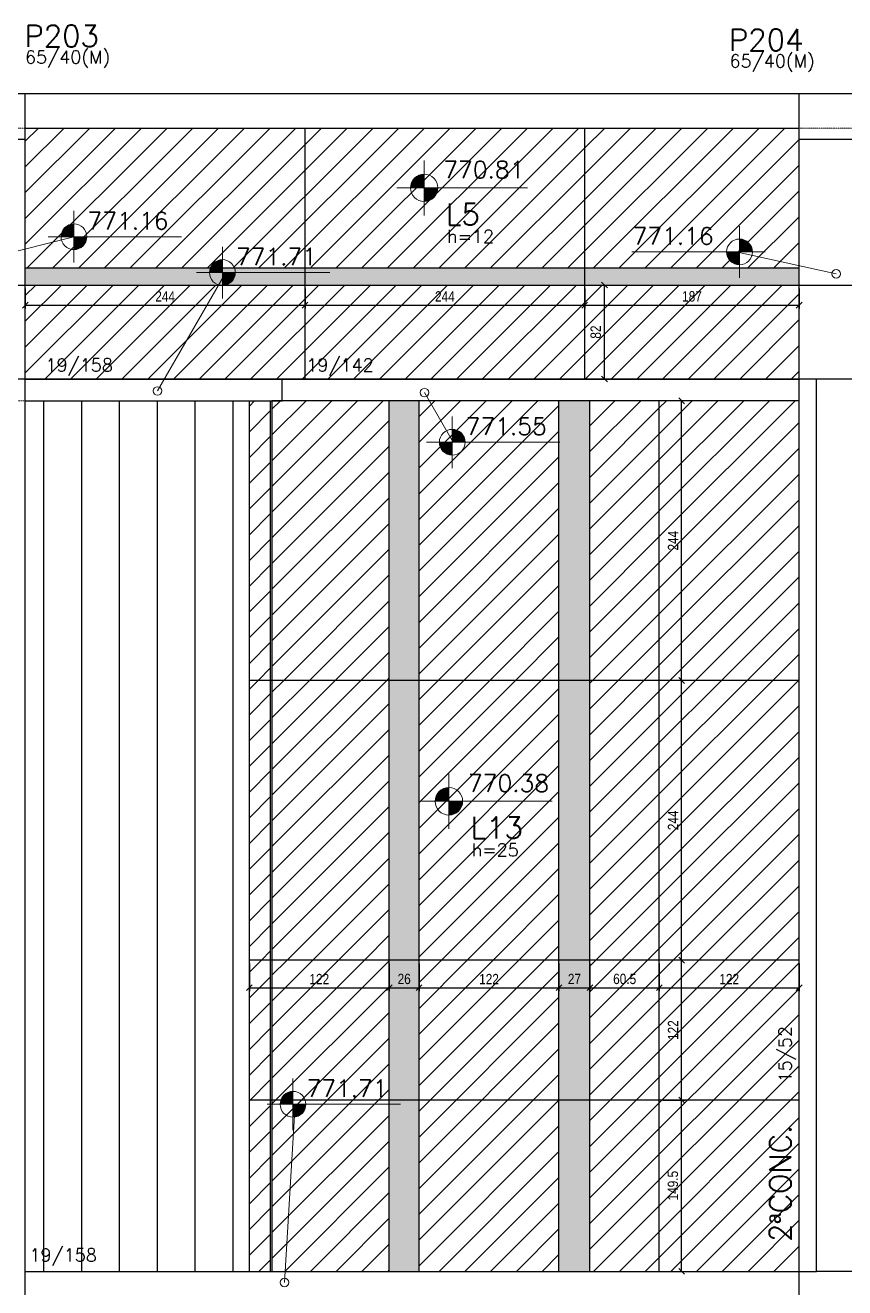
# Model space of a CAD drawing. Extents: x 8513 to 14085, y 1849 to 10799.
# Drawn here: x 11012 to 11727, y 4948 to 6050 of the extents above; entities that cross this region are included whole.
import ezdxf

# ---------------------------------------------------------------- set-up
doc = ezdxf.new("R2010")
doc.units = 0
doc.linetypes.add('FA_Tracejado', pattern=[0.25, 0.15, -0.1])
for name, color, linetype in [('COTA', 241, 'Continuous'), ('Painéis', 200, 'Continuous'), ('Pilares', 5, 'Continuous'), ('VIGAS', 3, 'Continuous'), ('Vázio', 240, 'Continuous')]:
    doc.layers.add(name, color=color, linetype=linetype)
for name, color, linetype, lineweight in [('EST-LAJE-TEXT', 7, 'Continuous', 9), ('EST-PILAR-TEXT', 7, 'Continuous', 9), ('EST-SIMB-Spot Elevations', 7, 'Continuous', 9), ('EST-VIGA-TEXT', 7, 'Continuous', 9), ('Hachura', 253, 'Continuous', 9), ('REAPROVEITAMENTO', 7, 'Continuous', 9)]:
    doc.layers.add(name, color=color, linetype=linetype, lineweight=lineweight)
doc.styles.add('COTA TECNICA-50', font='techl___.ttf', dxfattribs={"height": 9})
doc.styles.add('RomanS_IV50', font='romans_IV50.ttf', dxfattribs={"height": 11.25})
doc.styles.add('RomanS_IV50_B', font='', dxfattribs={"height": 18.75})
doc.styles.add('RomanS_IV50_B_1', font='', dxfattribs={"height": 22.5})
doc.styles.get('RomanS_IV50_B').set_extended_font_data('RomanS_IV50', bold=True)
doc.styles.get('RomanS_IV50_B_1').set_extended_font_data('RomanS_IV50', bold=True)
doc.dimstyles.new('PAINEL', dxfattribs={"dimtxt": 9, "dimasz": 5, "dimexe": 3, "dimexo": 3, "dimgap": 3, "dimtad": 1, "dimdec": 1, "dimzin": 12, "dimdsep": 46, "dimtxsty": 'COTA TECNICA-50', "dimblk": 'OBLIQUE', "dimcen": 0, "dimclrd": 4, "dimclre": 4, "dimclrt": 1, "dimadec": 1, "dimazin": 3, "dimtfac": 1, "dimtdec": 1, "dimtmove": 0, "dimatfit": 3, "dimldrblk": 'OBLIQUE', "dimfxl": 1, "dimtolj": 1, "dimtzin": 12, "dimarcsym": 0})
pattern_1 = [(45, (-181390.063, -29748.07), (-11.2253202, 11.2253202), [])]

# ---------------------------------------------------------------- blocks, each defined once
blk = doc.blocks.new('ESCADA PISCINA - ESCADA PISCINA-2693309-BUSINESS')
at = {"layer": 'Vázio'}
for p, q in [((800.5, 2223.5), (800.5, 1464)), ((833.5, 2223.5), (833.5, 1464)), ((866.5, 2223.5), (866.5, 1464)), ((899.5, 2223.5), (899.5, 1464)), ((932.5, 2223.5), (932.5, 1464)), ((965.5, 2223.5), (965.5, 1464)), ((998.5, 1464), (998.5, 2223.5)), ((1008.5, 2223.5), (999.7, 2223.5)), ((999.7, 2223.5), (999.7, 1464)), ((999.7, 1464), (1008.5, 1464))]:
    blk.add_line(p, q, dxfattribs=at)
blk = doc.blocks.new('FA_Floor_TAG_SURVEY_R01 - NIV_TIT_H_TXT1__TXT2_Menor-2303205-BUSINESS')
at = {"layer": 'EST-LAJE-TEXT'}
h = blk.add_hatch(color=256, dxfattribs=at)
edge = h.paths.add_edge_path(flags=0)
edge.add_line((-0.28, 0.565), (-0.28, 0.405))
edge.add_line((-0.28, 0.405), (-0.44, 0.405))
edge.add_arc((-0.28, 0.405), 0.16, 90, 180, ccw=False)
h = blk.add_hatch(color=256, dxfattribs=at)
edge = h.paths.add_edge_path(flags=0)
edge.add_arc((-0.28, 0.405), 0.16, -90, 0, ccw=False)
edge.add_line((-0.28, 0.245), (-0.28, 0.405))
edge.add_line((-0.28, 0.405), (-0.12, 0.405))
for p, q in [((-0.28, 0.085), (-0.28, 0.725)), ((-0.28, 0.405), (-0.6, 0.405)), ((-0.28, 0.405), (0.92, 0.405))]:
    blk.add_line(p, q, dxfattribs=at)
blk.add_circle((-0.28, 0.405), 0.16, dxfattribs=at)
blk = doc.blocks.new('Spot Elevations - Nivel_Planta_MENOR-2363178-BUSINESS')
at = {"layer": 'EST-SIMB-Spot Elevations'}
h = blk.add_hatch(color=256, dxfattribs=at)
edge = h.paths.add_edge_path(flags=0)
edge.add_line((0, 0), (-0.15, 0))
edge.add_arc((0, 0), 0.15, 90, 180, ccw=False)
edge.add_line((0, 0.15), (0, 0))
h = blk.add_hatch(color=256, dxfattribs=at)
edge = h.paths.add_edge_path(flags=0)
edge.add_line((0, 0), (0.15, 0))
edge.add_arc((0, 0), 0.15, 270, 360, ccw=False)
edge.add_line((0, -0.15), (0, 0))
for p, q in [((0, -0.3), (0, 0.3)), ((0, 0), (1.25, 0)), ((0, 0), (-0.3, 0))]:
    blk.add_line(p, q, dxfattribs=at)
blk.add_circle((0, 0), 0.15, dxfattribs=at)
blk = doc.blocks.new('_Oblique')
at = {"color": 0, "linetype": 'ByBlock', "lineweight": -2}
blk.add_line((-0.5, -0.5), (0.5, 0.5), dxfattribs=at)
blk = doc.blocks.new('*D720')
at = {"layer": 'COTA', "color": 4, "lineweight": -2, "transparency": 16777216}
for p, q in [((11207.5, 5231), (11207.5, 5207)), ((11329.5, 5231), (11329.5, 5207)), ((11207.5, 5210), (11329.5, 5210))]:
    blk.add_line(p, q, dxfattribs=at)
at = {"layer": 'Defpoints', "color": 0, "transparency": 16777216}
for p in [(11207.5, 5234), (11329.5, 5234), (11329.5, 5210)]:
    blk.add_point(p, dxfattribs=at)
at = {"layer": 'COTA', "color": 4, "lineweight": -2, "transparency": 16777216, "xscale": 5, "yscale": 5, "zscale": 5, "rotation": 180}
blk.add_blockref('_Oblique', (11207.5, 5210), dxfattribs=at)
at = {"layer": 'COTA', "color": 4, "lineweight": -2, "transparency": 16777216, "xscale": 5, "yscale": 5, "zscale": 5}
blk.add_blockref('_Oblique', (11329.5, 5210), dxfattribs=at)
at = {"layer": 'COTA', "color": 1, "transparency": 16777216, "insert": (11268.5, 5217.5), "char_height": 9, "attachment_point": 5, "style": 'COTA TECNICA-50'}
blk.add_mtext('\\A1;122', dxfattribs=at)
blk = doc.blocks.new('*D721')
at = {"layer": 'COTA', "color": 4, "lineweight": -2, "transparency": 16777216}
for p, q in [((11329.5, 5231), (11329.5, 5207)), ((11355.5, 5231), (11355.5, 5207)), ((11329.5, 5210), (11355.5, 5210))]:
    blk.add_line(p, q, dxfattribs=at)
at = {"layer": 'Defpoints', "color": 0, "transparency": 16777216}
for p in [(11329.5, 5234), (11355.5, 5234), (11355.5, 5210)]:
    blk.add_point(p, dxfattribs=at)
at = {"layer": 'COTA', "color": 4, "lineweight": -2, "transparency": 16777216, "xscale": 5, "yscale": 5, "zscale": 5, "rotation": 180}
blk.add_blockref('_Oblique', (11329.5, 5210), dxfattribs=at)
at = {"layer": 'COTA', "color": 4, "lineweight": -2, "transparency": 16777216, "xscale": 5, "yscale": 5, "zscale": 5}
blk.add_blockref('_Oblique', (11355.5, 5210), dxfattribs=at)
at = {"layer": 'COTA', "color": 1, "transparency": 16777216, "insert": (11342.5, 5217.6), "char_height": 9, "attachment_point": 5, "style": 'COTA TECNICA-50'}
blk.add_mtext('\\A1;26', dxfattribs=at)
blk = doc.blocks.new('*D722')
at = {"layer": 'COTA', "color": 4, "lineweight": -2, "transparency": 16777216}
for p, q in [((11355.5, 5231), (11355.5, 5207)), ((11477.5, 5231), (11477.5, 5207)), ((11355.5, 5210), (11477.5, 5210))]:
    blk.add_line(p, q, dxfattribs=at)
at = {"layer": 'Defpoints', "color": 0, "transparency": 16777216}
for p in [(11355.5, 5234), (11477.5, 5234), (11477.5, 5210)]:
    blk.add_point(p, dxfattribs=at)
at = {"layer": 'COTA', "color": 4, "lineweight": -2, "transparency": 16777216, "xscale": 5, "yscale": 5, "zscale": 5, "rotation": 180}
blk.add_blockref('_Oblique', (11355.5, 5210), dxfattribs=at)
at = {"layer": 'COTA', "color": 4, "lineweight": -2, "transparency": 16777216, "xscale": 5, "yscale": 5, "zscale": 5}
blk.add_blockref('_Oblique', (11477.5, 5210), dxfattribs=at)
at = {"layer": 'COTA', "color": 1, "transparency": 16777216, "insert": (11416.5, 5217.5), "char_height": 9, "attachment_point": 5, "style": 'COTA TECNICA-50'}
blk.add_mtext('\\A1;122', dxfattribs=at)
blk = doc.blocks.new('*D723')
at = {"layer": 'COTA', "color": 4, "lineweight": -2, "transparency": 16777216}
for p, q in [((11477.5, 5231), (11477.5, 5207)), ((11504.5, 5231), (11504.5, 5207)), ((11477.5, 5210), (11504.5, 5210))]:
    blk.add_line(p, q, dxfattribs=at)
at = {"layer": 'Defpoints', "color": 0, "transparency": 16777216}
for p in [(11477.5, 5234), (11504.5, 5234), (11504.5, 5210)]:
    blk.add_point(p, dxfattribs=at)
at = {"layer": 'COTA', "color": 4, "lineweight": -2, "transparency": 16777216, "xscale": 5, "yscale": 5, "zscale": 5, "rotation": 180}
blk.add_blockref('_Oblique', (11477.5, 5210), dxfattribs=at)
at = {"layer": 'COTA', "color": 4, "lineweight": -2, "transparency": 16777216, "xscale": 5, "yscale": 5, "zscale": 5}
blk.add_blockref('_Oblique', (11504.5, 5210), dxfattribs=at)
at = {"layer": 'COTA', "color": 1, "transparency": 16777216, "insert": (11491, 5217.6), "char_height": 9, "attachment_point": 5, "style": 'COTA TECNICA-50'}
blk.add_mtext('\\A1;27', dxfattribs=at)
blk = doc.blocks.new('*D724')
at = {"layer": 'COTA', "color": 4, "lineweight": -2, "transparency": 16777216}
for p, q in [((11504.5, 5231), (11504.5, 5207)), ((11565, 5231), (11565, 5207)), ((11504.5, 5210), (11565, 5210))]:
    blk.add_line(p, q, dxfattribs=at)
at = {"layer": 'Defpoints', "color": 0, "transparency": 16777216}
for p in [(11504.5, 5234), (11565, 5234), (11565, 5210)]:
    blk.add_point(p, dxfattribs=at)
at = {"layer": 'COTA', "color": 4, "lineweight": -2, "transparency": 16777216, "xscale": 5, "yscale": 5, "zscale": 5, "rotation": 180}
blk.add_blockref('_Oblique', (11504.5, 5210), dxfattribs=at)
at = {"layer": 'COTA', "color": 4, "lineweight": -2, "transparency": 16777216, "xscale": 5, "yscale": 5, "zscale": 5}
blk.add_blockref('_Oblique', (11565, 5210), dxfattribs=at)
at = {"layer": 'COTA', "color": 1, "transparency": 16777216, "insert": (11534.8, 5217.6), "char_height": 9, "attachment_point": 5, "style": 'COTA TECNICA-50'}
blk.add_mtext('\\A1;60.5', dxfattribs=at)
blk = doc.blocks.new('*D725')
at = {"layer": 'COTA', "color": 4, "lineweight": -2, "transparency": 16777216}
for p, q in [((11565, 5231), (11565, 5207)), ((11687, 5231), (11687, 5207)), ((11565, 5210), (11687, 5210))]:
    blk.add_line(p, q, dxfattribs=at)
at = {"layer": 'Defpoints', "color": 0, "transparency": 16777216}
for p in [(11565, 5234), (11687, 5234), (11687, 5210)]:
    blk.add_point(p, dxfattribs=at)
at = {"layer": 'COTA', "color": 4, "lineweight": -2, "transparency": 16777216, "xscale": 5, "yscale": 5, "zscale": 5, "rotation": 180}
blk.add_blockref('_Oblique', (11565, 5210), dxfattribs=at)
at = {"layer": 'COTA', "color": 4, "lineweight": -2, "transparency": 16777216, "xscale": 5, "yscale": 5, "zscale": 5}
blk.add_blockref('_Oblique', (11687, 5210), dxfattribs=at)
at = {"layer": 'COTA', "color": 1, "transparency": 16777216, "insert": (11626, 5217.5), "char_height": 9, "attachment_point": 5, "style": 'COTA TECNICA-50'}
blk.add_mtext('\\A1;122', dxfattribs=at)
blk = doc.blocks.new('*D726')
at = {"layer": 'COTA', "color": 4, "lineweight": -2, "transparency": 16777216}
for p, q in [((11568, 5112), (11587.5, 5112)), ((11584.5, 4962.5), (11584.5, 5112)), ((11568, 4962.5), (11587.5, 4962.5))]:
    blk.add_line(p, q, dxfattribs=at)
at = {"layer": 'Defpoints', "color": 0, "transparency": 16777216}
for p in [(11565, 5112), (11584.5, 5112), (11565, 4962.5)]:
    blk.add_point(p, dxfattribs=at)
at = {"layer": 'COTA', "color": 4, "lineweight": -2, "transparency": 16777216, "xscale": 5, "yscale": 5, "zscale": 5}
for p, rotation in [((11584.5, 5112), 90), ((11584.5, 4962.5), 270)]:
    blk.add_blockref('_Oblique', p, dxfattribs=dict(at, rotation=rotation))
at = {"layer": 'COTA', "color": 1, "transparency": 16777216, "insert": (11576.9, 5037.3), "char_height": 9, "attachment_point": 5, "rotation": 90, "style": 'COTA TECNICA-50'}
blk.add_mtext('\\A1;149.5', dxfattribs=at)
blk = doc.blocks.new('*D727')
at = {"layer": 'COTA', "color": 4, "lineweight": -2, "transparency": 16777216}
for p, q in [((11584.5, 5112), (11584.5, 5234)), ((11587.5, 5234), (11587.5, 5234)), ((11568, 5112), (11587.5, 5112))]:
    blk.add_line(p, q, dxfattribs=at)
at = {"layer": 'Defpoints', "color": 0, "transparency": 16777216}
for p in [(11584.5, 5234), (11584.5, 5234), (11565, 5112)]:
    blk.add_point(p, dxfattribs=at)
at = {"layer": 'COTA', "color": 4, "lineweight": -2, "transparency": 16777216, "xscale": 5, "yscale": 5, "zscale": 5}
for p, rotation in [((11584.5, 5234), 90), ((11584.5, 5112), 270)]:
    blk.add_blockref('_Oblique', p, dxfattribs=dict(at, rotation=rotation))
at = {"layer": 'COTA', "color": 1, "transparency": 16777216, "insert": (11577, 5173), "char_height": 9, "attachment_point": 5, "rotation": 90, "style": 'COTA TECNICA-50'}
blk.add_mtext('\\A1;122', dxfattribs=at)
blk = doc.blocks.new('*D728')
at = {"layer": 'COTA', "color": 4, "lineweight": -2, "transparency": 16777216}
for p, q in [((11584.5, 5234), (11584.5, 5478)), ((11587.5, 5478), (11587.5, 5478)), ((11587.5, 5234), (11587.5, 5234))]:
    blk.add_line(p, q, dxfattribs=at)
at = {"layer": 'Defpoints', "color": 0, "transparency": 16777216}
for p in [(11584.5, 5478), (11584.5, 5478), (11584.5, 5234)]:
    blk.add_point(p, dxfattribs=at)
at = {"layer": 'COTA', "color": 4, "lineweight": -2, "transparency": 16777216, "xscale": 5, "yscale": 5, "zscale": 5}
for p, rotation in [((11584.5, 5478), 90), ((11584.5, 5234), 270)]:
    blk.add_blockref('_Oblique', p, dxfattribs=dict(at, rotation=rotation))
at = {"layer": 'COTA', "color": 1, "transparency": 16777216, "insert": (11577, 5356), "char_height": 9, "attachment_point": 5, "rotation": 90, "style": 'COTA TECNICA-50'}
blk.add_mtext('\\A1;244', dxfattribs=at)
blk = doc.blocks.new('*D729')
at = {"layer": 'COTA', "color": 4, "lineweight": -2, "transparency": 16777216}
for p, q in [((11584.5, 5478), (11584.5, 5722)), ((11587.5, 5722), (11587.5, 5722)), ((11587.5, 5478), (11587.5, 5478))]:
    blk.add_line(p, q, dxfattribs=at)
at = {"layer": 'Defpoints', "color": 0, "transparency": 16777216}
for p in [(11584.5, 5722), (11584.5, 5722), (11584.5, 5478)]:
    blk.add_point(p, dxfattribs=at)
at = {"layer": 'COTA', "color": 4, "lineweight": -2, "transparency": 16777216, "xscale": 5, "yscale": 5, "zscale": 5}
for p, rotation in [((11584.5, 5722), 90), ((11584.5, 5478), 270)]:
    blk.add_blockref('_Oblique', p, dxfattribs=dict(at, rotation=rotation))
at = {"layer": 'COTA', "color": 1, "transparency": 16777216, "insert": (11577, 5600), "char_height": 9, "attachment_point": 5, "rotation": 90, "style": 'COTA TECNICA-50'}
blk.add_mtext('\\A1;244', dxfattribs=at)
blk = doc.blocks.new('*D792')
at = {"layer": 'COTA', "color": 4, "lineweight": -2, "transparency": 16777216}
for p, q in [((11012, 5820), (11012, 5802.5)), ((11256, 5820), (11256, 5802.5)), ((11012, 5805.5), (11256, 5805.5))]:
    blk.add_line(p, q, dxfattribs=at)
at = {"layer": 'Defpoints', "color": 0, "transparency": 16777216}
for p in [(11012, 5823), (11256, 5823), (11256, 5805.5)]:
    blk.add_point(p, dxfattribs=at)
at = {"layer": 'COTA', "color": 4, "lineweight": -2, "transparency": 16777216, "xscale": 5, "yscale": 5, "zscale": 5, "rotation": 180}
blk.add_blockref('_Oblique', (11012, 5805.5), dxfattribs=at)
at = {"layer": 'COTA', "color": 4, "lineweight": -2, "transparency": 16777216, "xscale": 5, "yscale": 5, "zscale": 5}
blk.add_blockref('_Oblique', (11256, 5805.5), dxfattribs=at)
at = {"layer": 'COTA', "color": 1, "transparency": 16777216, "insert": (11134, 5813.1), "char_height": 9, "attachment_point": 5, "style": 'COTA TECNICA-50'}
blk.add_mtext('\\A1;244', dxfattribs=at)
blk = doc.blocks.new('*D793')
at = {"layer": 'COTA', "color": 4, "lineweight": -2, "transparency": 16777216}
for p, q in [((11256, 5820), (11256, 5802.5)), ((11500, 5820), (11500, 5802.5)), ((11256, 5805.5), (11500, 5805.5))]:
    blk.add_line(p, q, dxfattribs=at)
at = {"layer": 'Defpoints', "color": 0, "transparency": 16777216}
for p in [(11256, 5823), (11500, 5823), (11500, 5805.5)]:
    blk.add_point(p, dxfattribs=at)
at = {"layer": 'COTA', "color": 4, "lineweight": -2, "transparency": 16777216, "xscale": 5, "yscale": 5, "zscale": 5, "rotation": 180}
blk.add_blockref('_Oblique', (11256, 5805.5), dxfattribs=at)
at = {"layer": 'COTA', "color": 4, "lineweight": -2, "transparency": 16777216, "xscale": 5, "yscale": 5, "zscale": 5}
blk.add_blockref('_Oblique', (11500, 5805.5), dxfattribs=at)
at = {"layer": 'COTA', "color": 1, "transparency": 16777216, "insert": (11378, 5813.1), "char_height": 9, "attachment_point": 5, "style": 'COTA TECNICA-50'}
blk.add_mtext('\\A1;244', dxfattribs=at)
blk = doc.blocks.new('*D794')
at = {"layer": 'COTA', "color": 4, "lineweight": -2, "transparency": 16777216}
for p, q in [((11500, 5820), (11500, 5802.5)), ((11687, 5820), (11687, 5802.5)), ((11500, 5805.5), (11687, 5805.5))]:
    blk.add_line(p, q, dxfattribs=at)
at = {"layer": 'Defpoints', "color": 0, "transparency": 16777216}
for p in [(11500, 5823), (11687, 5823), (11687, 5805.5)]:
    blk.add_point(p, dxfattribs=at)
at = {"layer": 'COTA', "color": 4, "lineweight": -2, "transparency": 16777216, "xscale": 5, "yscale": 5, "zscale": 5, "rotation": 180}
blk.add_blockref('_Oblique', (11500, 5805.5), dxfattribs=at)
at = {"layer": 'COTA', "color": 4, "lineweight": -2, "transparency": 16777216, "xscale": 5, "yscale": 5, "zscale": 5}
blk.add_blockref('_Oblique', (11687, 5805.5), dxfattribs=at)
at = {"layer": 'COTA', "color": 1, "transparency": 16777216, "insert": (11593.5, 5813.1), "char_height": 9, "attachment_point": 5, "style": 'COTA TECNICA-50'}
blk.add_mtext('\\A1;187', dxfattribs=at)
blk = doc.blocks.new('*D805')
at = {"layer": 'COTA', "color": 4, "lineweight": -2, "transparency": 16777216}
for p, q in [((11503, 5823), (11520.2, 5823)), ((11517.2, 5741), (11517.2, 5823)), ((12348, 5741), (11514.2, 5741))]:
    blk.add_line(p, q, dxfattribs=at)
at = {"layer": 'Defpoints', "color": 0, "transparency": 16777216}
for p in [(11500, 5823), (11517.2, 5823), (12351, 5741)]:
    blk.add_point(p, dxfattribs=at)
at = {"layer": 'COTA', "color": 4, "lineweight": -2, "transparency": 16777216, "xscale": 5, "yscale": 5, "zscale": 5}
for p, rotation in [((11517.2, 5823), 90), ((11517.2, 5741), 270)]:
    blk.add_blockref('_Oblique', p, dxfattribs=dict(at, rotation=rotation))
at = {"layer": 'COTA', "color": 1, "transparency": 16777216, "insert": (11509.6, 5782), "char_height": 9, "attachment_point": 5, "rotation": 90, "style": 'COTA TECNICA-50'}
blk.add_mtext('\\A1;82', dxfattribs=at)
blk = doc.blocks.new('*D806')
at = {"layer": 'COTA', "color": 4, "lineweight": -2, "transparency": 16777216}
for p, q in [((12368.2, 5823), (12368.2, 5838)), ((12371.2, 5838), (12371.2, 5838)), ((11503, 5823), (12371.2, 5823))]:
    blk.add_line(p, q, dxfattribs=at)
at = {"layer": 'Defpoints', "color": 0, "transparency": 16777216}
for p in [(12368.2, 5838), (12368.2, 5838), (11500, 5823)]:
    blk.add_point(p, dxfattribs=at)
at = {"layer": 'COTA', "color": 4, "lineweight": -2, "transparency": 16777216, "xscale": 5, "yscale": 5, "zscale": 5}
for p, rotation in [((12368.2, 5838), 90), ((12368.2, 5823), 270)]:
    blk.add_blockref('_Oblique', p, dxfattribs=dict(at, rotation=rotation))
at = {"layer": 'COTA', "color": 1, "transparency": 16777216, "insert": (12360.6, 5830.5), "char_height": 9, "attachment_point": 5, "rotation": 90, "style": 'COTA TECNICA-50'}
blk.add_mtext('\\A1;15', dxfattribs=at)
blk = doc.blocks.new('*D808')
at = {"layer": 'COTA', "color": 4, "lineweight": -2, "transparency": 16777216}
for p, q in [((10873.5, 5823), (10890.7, 5823)), ((10887.7, 5741), (10887.7, 5823)), ((12348, 5741), (10884.7, 5741))]:
    blk.add_line(p, q, dxfattribs=at)
at = {"layer": 'Defpoints', "color": 0, "transparency": 16777216}
for p in [(10870.5, 5823), (10887.7, 5823), (12351, 5741)]:
    blk.add_point(p, dxfattribs=at)
at = {"layer": 'COTA', "color": 4, "lineweight": -2, "transparency": 16777216, "xscale": 5, "yscale": 5, "zscale": 5}
for p, rotation in [((10887.7, 5823), 90), ((10887.7, 5741), 270)]:
    blk.add_blockref('_Oblique', p, dxfattribs=dict(at, rotation=rotation))
at = {"layer": 'COTA', "color": 1, "transparency": 16777216, "insert": (10880.1, 5782), "char_height": 9, "attachment_point": 5, "rotation": 90, "style": 'COTA TECNICA-50'}
blk.add_mtext('\\A1;82', dxfattribs=at)
blk = doc.blocks.new('*D809')
at = {"layer": 'COTA', "color": 4, "lineweight": -2, "transparency": 16777216}
for p, q in [((12368.2, 5823), (12368.2, 5838)), ((12371.2, 5838), (12371.2, 5838)), ((10873.5, 5823), (12371.2, 5823))]:
    blk.add_line(p, q, dxfattribs=at)
at = {"layer": 'Defpoints', "color": 0, "transparency": 16777216}
for p in [(12368.2, 5838), (12368.2, 5838), (10870.5, 5823)]:
    blk.add_point(p, dxfattribs=at)
at = {"layer": 'COTA', "color": 4, "lineweight": -2, "transparency": 16777216, "xscale": 5, "yscale": 5, "zscale": 5}
for p, rotation in [((12368.2, 5838), 90), ((12368.2, 5823), 270)]:
    blk.add_blockref('_Oblique', p, dxfattribs=dict(at, rotation=rotation))
at = {"layer": 'COTA', "color": 1, "transparency": 16777216, "insert": (12360.6, 5830.5), "char_height": 9, "attachment_point": 5, "rotation": 90, "style": 'COTA TECNICA-50'}
blk.add_mtext('\\A1;15', dxfattribs=at)
blk = doc.blocks.new('*D811')
at = {"layer": 'COTA', "color": 4, "lineweight": -2, "transparency": 16777216}
for p, q in [((10521.5, 5823), (10538.7, 5823)), ((10535.7, 5741), (10535.7, 5823)), ((12348, 5741), (10532.7, 5741))]:
    blk.add_line(p, q, dxfattribs=at)
at = {"layer": 'Defpoints', "color": 0, "transparency": 16777216}
for p in [(10518.5, 5823), (10535.7, 5823), (12351, 5741)]:
    blk.add_point(p, dxfattribs=at)
at = {"layer": 'COTA', "color": 4, "lineweight": -2, "transparency": 16777216, "xscale": 5, "yscale": 5, "zscale": 5}
for p, rotation in [((10535.7, 5823), 90), ((10535.7, 5741), 270)]:
    blk.add_blockref('_Oblique', p, dxfattribs=dict(at, rotation=rotation))
at = {"layer": 'COTA', "color": 1, "transparency": 16777216, "insert": (10528.1, 5782), "char_height": 9, "attachment_point": 5, "rotation": 90, "style": 'COTA TECNICA-50'}
blk.add_mtext('\\A1;82', dxfattribs=at)
blk = doc.blocks.new('*D812')
at = {"layer": 'COTA', "color": 4, "lineweight": -2, "transparency": 16777216}
for p, q in [((12368.2, 5823), (12368.2, 5838)), ((12371.2, 5838), (12371.2, 5838)), ((10521.5, 5823), (12371.2, 5823))]:
    blk.add_line(p, q, dxfattribs=at)
at = {"layer": 'Defpoints', "color": 0, "transparency": 16777216}
for p in [(12368.2, 5838), (12368.2, 5838), (10518.5, 5823)]:
    blk.add_point(p, dxfattribs=at)
at = {"layer": 'COTA', "color": 4, "lineweight": -2, "transparency": 16777216, "xscale": 5, "yscale": 5, "zscale": 5}
for p, rotation in [((12368.2, 5838), 90), ((12368.2, 5823), 270)]:
    blk.add_blockref('_Oblique', p, dxfattribs=dict(at, rotation=rotation))
at = {"layer": 'COTA', "color": 1, "transparency": 16777216, "insert": (12360.6, 5830.5), "char_height": 9, "attachment_point": 5, "rotation": 90, "style": 'COTA TECNICA-50'}
blk.add_mtext('\\A1;15', dxfattribs=at)

msp = doc.modelspace()

# ---------------------------------------------------------------- hatches: boundary and pattern name
at = {"layer": 'Hachura'}
h = msp.add_hatch(color=256, dxfattribs=at)
h.paths.add_polyline_path([(11012.01, 5838.01), (11012.01, 5823.01), (11256.01, 5823.01), (11256.01, 5838.01)])
h.paths.add_polyline_path([(11500.01, 5823.01), (11500.01, 5838.01), (11256.01, 5838.01), (11256.01, 5823.01)])
h.paths.add_polyline_path([(11500.01, 5838.01), (11500.01, 5823.01), (11687.01, 5823.01), (11687.01, 5838.01)])
h = msp.add_hatch(color=256, dxfattribs=at)
h.paths.add_polyline_path([(11355.51, 5722.01), (11329.51, 5722.01), (11329.51, 5478.01), (11355.51, 5478.01)])
h.paths.add_polyline_path([(11355.51, 5478.01), (11329.51, 5478.01), (11329.51, 5234.01), (11355.51, 5234.01)])
h.paths.add_polyline_path([(11355.51, 5234.01), (11329.51, 5234.01), (11329.51, 5112.01), (11355.51, 5112.01)])
h.paths.add_polyline_path([(11355.51, 5112.01), (11329.51, 5112.01), (11329.51, 4962.51), (11355.51, 4962.51)])
h.paths.add_polyline_path([(11477.51, 4962.51), (11504.51, 4962.51), (11504.51, 5112.01), (11477.51, 5112.01)])
h.paths.add_polyline_path([(11477.51, 5112.01), (11504.51, 5112.01), (11504.51, 5234.01), (11477.51, 5234.01)])
h.paths.add_polyline_path([(11477.51, 5234.01), (11504.51, 5234.01), (11504.51, 5478.01), (11477.51, 5478.01)])
h.paths.add_polyline_path([(11477.51, 5478.01), (11504.51, 5478.01), (11504.51, 5722.01), (11477.51, 5722.01)])
at = {"layer": 'REAPROVEITAMENTO'}
h = msp.add_hatch(dxfattribs=at)
h.set_pattern_fill('ANSI31', color=251, scale=5, style=0)
h.set_pattern_definition(pattern_1)
h.paths.add_polyline_path([(9530.51, 5838.01), (9530.51, 5772.01), (9774.51, 5772.01), (9774.51, 5838.01)])
h.paths.add_polyline_path([(9809.51, 5838.01), (9809.51, 5772.01), (10053.51, 5772.01), (10053.51, 5838.01)])
h.paths.add_polyline_path([(10053.51, 5838.01), (10053.51, 5772.01), (10209.51, 5772.01), (10209.51, 5838.01)])
h.paths.add_polyline_path([(10209.51, 5838.01), (10209.51, 5950.01), (10209.51, 5960.01), (10053.51, 5960.01), (10053.51, 5838.01)])
h.paths.add_polyline_path([(10518.52, 5741.01), (10518.52, 5823.01), (10274.51, 5823.01), (10274.51, 5741.01)])
h.paths.add_polyline_path([(10518.52, 5741.01), (10591.51, 5741.01), (10591.51, 5823.01), (10518.52, 5823.01)])
h.paths.add_polyline_path([(10591.51, 5960.01), (10518.52, 5960.01), (10518.52, 5838.01), (10591.51, 5838.01)])
h.paths.add_polyline_path([(10870.52, 5741.01), (10870.52, 5823.01), (10626.51, 5823.01), (10626.51, 5741.01)])
h.paths.add_polyline_path([(10947.01, 5741.01), (10947.01, 5823.01), (10870.52, 5823.01), (10870.52, 5741.01)])
h.paths.add_polyline_path([(10947.01, 5950.01), (10947.01, 5960.01), (10870.52, 5960.01), (10870.52, 5838.01), (10947.01, 5838.01)])
h.paths.add_polyline_path([(11687.01, 5838.01), (11687.01, 5950.01), (11687.01, 5960.01), (11500.01, 5960.01), (11500.01, 5838.01)])
h.paths.add_polyline_path([(11687.01, 5741.01), (11687.01, 5823.01), (11500.01, 5823.01), (11500.01, 5741.01)])
h.paths.add_polyline_path([(11256.01, 5823.01), (11256.01, 5741.01), (11500.01, 5741.01), (11500.01, 5823.01)])
h.paths.add_polyline_path([(11236.01, 5741.01), (11256.01, 5741.01), (11256.01, 5823.01), (11012.01, 5823.01), (11012.01, 5741.01)])
h.paths.add_polyline_path([(11996.01, 5823.01), (11752.01, 5823.01), (11752.01, 5741.01), (11996.01, 5741.01)])
h.paths.add_polyline_path([(12072.01, 5960.01), (11996.01, 5960.01), (11996.01, 5838.01), (12072.01, 5838.01)])
h.paths.add_polyline_path([(12072.01, 5823.01), (11996.01, 5823.01), (11996.01, 5741.01), (12072.01, 5741.01)])
h.paths.add_polyline_path([(12351.01, 5741.01), (12351.01, 5823.01), (12107.01, 5823.01), (12107.01, 5741.01)])
h.paths.add_polyline_path([(12427.01, 5823.01), (12351.01, 5823.01), (12351.01, 5741.01), (12427.01, 5741.01)])
h.paths.add_polyline_path([(12427.01, 5950.01), (12427.01, 5960.01), (12351.01, 5960.01), (12351.01, 5838.01), (12427.01, 5838.01)])
h = msp.add_hatch(dxfattribs=at)
h.set_pattern_fill('ANSI31', color=251, scale=5, style=0)
h.set_pattern_definition(pattern_1)
h.paths.add_polyline_path([(12351.01, 5838.01), (12351.01, 5960.01), (12107.01, 5960.01), (12107.01, 5838.01)])
h.paths.add_polyline_path([(11996.01, 5838.01), (11996.01, 5960.01), (11752.01, 5960.01), (11752.01, 5950.01), (11752.01, 5838.01)])
h.paths.add_polyline_path([(11500.01, 5838.01), (11500.01, 5960.01), (11256.01, 5960.01), (11256.01, 5838.01)])
h.paths.add_polyline_path([(11256.01, 5838.01), (11256.01, 5960.01), (11012.01, 5960.01), (11012.01, 5950.01), (11012.01, 5838.01)])
h = msp.add_hatch(dxfattribs=at)
h.set_pattern_fill('ANSI31', color=251, scale=5, style=0)
h.set_pattern_definition(pattern_1)
h.paths.add_polyline_path([(11355.51, 5478.01), (11477.51, 5478.01), (11477.51, 5722.01), (11355.51, 5722.01)])
h.paths.add_polyline_path([(11687.01, 5722.01), (11565.01, 5722.01), (11565.01, 5478.01), (11687.01, 5478.01)])
h.paths.add_polyline_path([(11329.51, 5722.01), (11236.01, 5722.01), (11227.2, 5722.01), (11227.2, 5478.01), (11329.51, 5478.01)])
h.paths.add_polyline_path([(11207.5, 5478.01), (11226.01, 5478.01), (11226.01, 5722.01), (11207.5, 5722.01)])
h = msp.add_hatch(dxfattribs=at)
h.set_pattern_fill('ANSI31', color=251, scale=5, style=0)
h.set_pattern_definition(pattern_1)
h.paths.add_polyline_path([(11504.51, 5478.01), (11565.01, 5478.01), (11565.01, 5722.01), (11504.51, 5722.01)])
h.paths.add_polyline_path([(11565.01, 5478.01), (11504.51, 5478.01), (11504.51, 5234.01), (11565.01, 5234.01)])
h.paths.add_polyline_path([(11687.01, 5112.01), (11687.01, 5234.01), (11565.01, 5234.01), (11565.01, 5112.01)])
h.paths.add_polyline_path([(11565.01, 5234.01), (11504.51, 5234.01), (11504.51, 5112.01), (11565.01, 5112.01)])
h.paths.add_polyline_path([(11477.51, 5112.01), (11477.51, 5234.01), (11355.51, 5234.01), (11355.51, 5112.01)])
h.paths.add_polyline_path([(11227.2, 5112.01), (11329.51, 5112.01), (11329.51, 5234.01), (11227.2, 5234.01)])
h.paths.add_polyline_path([(11226.01, 5234.01), (11207.5, 5234.01), (11207.5, 5112.01), (11226.01, 5112.01)])
h.paths.add_polyline_path([(11226.01, 5112.01), (11207.5, 5112.01), (11207.5, 4962.51), (11226.01, 4962.51)])
h.paths.add_polyline_path([(11329.51, 5112.01), (11227.2, 5112.01), (11227.2, 4962.51), (11236.01, 4962.51), (11329.51, 4962.51)])
h.paths.add_polyline_path([(11355.51, 4962.51), (11477.51, 4962.51), (11477.51, 5112.01), (11355.51, 5112.01)])
h.paths.add_polyline_path([(11504.51, 4962.51), (11565.01, 4962.51), (11565.01, 5112.01), (11504.51, 5112.01)])
h.paths.add_polyline_path([(11565.01, 4962.51), (11687.01, 4962.51), (11687.01, 5112.01), (11565.01, 5112.01)])
h = msp.add_hatch(dxfattribs=at)
h.set_pattern_fill('ANSI31', color=251, scale=5, style=0)
h.set_pattern_definition(pattern_1)
h.paths.add_polyline_path([(11226.01, 5478.01), (11207.5, 5478.01), (11207.5, 5234.01), (11226.01, 5234.01)])
h.paths.add_polyline_path([(11227.2, 5234.01), (11329.51, 5234.01), (11329.51, 5478.01), (11227.2, 5478.01)])
h.paths.add_polyline_path([(11477.51, 5478.01), (11355.51, 5478.01), (11355.51, 5234.01), (11477.51, 5234.01)])
h.paths.add_polyline_path([(11565.01, 5234.01), (11687.01, 5234.01), (11687.01, 5478.01), (11565.01, 5478.01)])

# ---------------------------------------------------------------- linework, layer by layer
at = {"layer": 'EST-SIMB-Spot Elevations'}
for p, q in [((10979.61, 5846.21), (11054.48, 5865.2)), ((11631.97, 5851.93), (11634.93, 5851.93)), ((11719.17, 5832.72), (11631.97, 5851.93)), ((11127.4, 5730.62), (11187.05, 5833.93)), ((11187.05, 5833.93), (11183.93, 5833.93)), ((11360.26, 5729.17), (11385.26, 5685.87)), ((11385.26, 5685.87), (11384.42, 5685.87)), ((11238.03, 4952.8), (11247.47, 5108.27)), ((11247.47, 5108.27), (11245.52, 5108.27))]:
    msp.add_line(p, q, dxfattribs=at)
for centre in [(11719.17, 5832.72), (11127.4, 5730.62), (11360.26, 5729.17), (11238.03, 4952.8)]:
    msp.add_circle(centre, 3.75, dxfattribs=at)
at = {"layer": 'Painéis', "ltscale": 70}
for p, q in [((11256.01, 5741.01), (11256.01, 5960.01)), ((11500.01, 5741.01), (11500.01, 5960.01)), ((11012.01, 5838.01), (11687.01, 5838.01)), ((11012.01, 5823.01), (11687.01, 5823.01)), ((11329.51, 4962.51), (11329.51, 5722.01)), ((11355.51, 4962.51), (11355.51, 5722.01)), ((11477.51, 4962.51), (11477.51, 5722.01)), ((11504.51, 4962.51), (11504.51, 5722.01)), ((11565.01, 4962.51), (11565.01, 5722.01)), ((11687.01, 5478.01), (11207.5, 5478.01)), ((11687.01, 5234.01), (11207.5, 5234.01)), ((11687.01, 5112.01), (11207.5, 5112.01))]:
    msp.add_line(p, q, dxfattribs=at)
at = {"layer": 'Pilares', "color": 5}
for p, q in [((10947.01, 5990.01), (11012.01, 5990.01)), ((11012.01, 5950.01), (11012.01, 5990.01)), ((11687.01, 5950.01), (11687.01, 5990.01)), ((11687.01, 5990.01), (11752.01, 5990.01)), ((11012.01, 5950.01), (10947.01, 5950.01)), ((11752.01, 5950.01), (11687.01, 5950.01))]:
    msp.add_line(p, q, dxfattribs=at)
at = {"layer": 'VIGAS', "color": 3}
for p, q in [((11012.01, 5990.01), (11687.01, 5990.01)), ((11012.01, 5960.01), (11687.01, 5960.01)), ((11012.01, 5737.51), (11012.01, 5950.01)), ((11687.01, 4291.51), (11687.01, 5950.01)), ((11012.01, 5741.01), (11236.01, 5741.01)), ((11236.01, 5741.01), (11687.01, 5741.01)), ((11236.01, 5722.01), (11236.01, 5741.01)), ((11702.01, 5741.01), (11687.01, 5741.01)), ((11702.01, 4962.51), (11702.01, 5741.01)), ((11012.01, 4962.51), (11012.01, 5737.51)), ((11012.01, 5722.01), (11236.01, 5722.01)), ((11207.5, 4962.51), (11207.5, 5722.01)), ((11687.01, 5722.01), (11236.01, 5722.01)), ((11012.01, 4291.51), (11012.01, 4962.51)), ((11012.01, 4962.51), (11236.01, 4962.51)), ((11236.01, 4962.51), (11687.01, 4962.51)), ((11687.01, 4962.51), (11702.01, 4962.51)), ((11752.01, 4962.51), (11702.01, 4962.51))]:
    msp.add_line(p, q, dxfattribs=at)
at = {"layer": 'VIGAS', "color": 3, "linetype": 'FA_Tracejado', "lineweight": 20}
for p, q in [((10987.38, 5960.01), (11012.01, 5960.01)), ((11687.01, 5960.01), (11717.38, 5960.01)), ((11717.38, 5960.01), (11752.01, 5960.01)), ((10979.51, 5722.01), (11012.01, 5722.01))]:
    msp.add_line(p, q, dxfattribs=at)

# ---------------------------------------------------------------- block references
at = {"layer": 'EST-LAJE-TEXT', "xscale": 74.99999999999996, "yscale": 74.99999999999996, "zscale": 74.99999999999996}
for p in [(11380.95, 5877.46), (11402.5, 5342.26)]:
    msp.add_blockref('FA_Floor_TAG_SURVEY_R01 - NIV_TIT_H_TXT1__TXT2_Menor-2303205-BUSINESS', p, dxfattribs=at)
at = {"layer": 'EST-SIMB-Spot Elevations', "xscale": 74.99999999999996, "yscale": 74.99999999999996, "zscale": 74.99999999999996}
for p in [(11054.48, 5865.2), (11183.93, 5833.93), (11245.52, 5108.27)]:
    msp.add_blockref('Spot Elevations - Nivel_Planta_MENOR-2363178-BUSINESS', p, dxfattribs=at)
at = {"layer": 'EST-SIMB-Spot Elevations', "extrusion": (0, 0, -1), "xscale": 74.99999999999996, "yscale": 74.99999999999996, "zscale": 74.99999999999996}
msp.add_blockref('Spot Elevations - Nivel_Planta_MENOR-2363178-BUSINESS', (-11634.93, 5851.93), dxfattribs=at)
at = {"layer": 'EST-SIMB-Spot Elevations', "extrusion": (0, 0, -1), "xscale": 74.99999999999996, "yscale": 74.99999999999996, "zscale": 74.99999999999996, "rotation": 180}
msp.add_blockref('Spot Elevations - Nivel_Planta_MENOR-2363178-BUSINESS', (-11384.42, 5685.87), dxfattribs=at)
at = {"layer": 'VIGAS', "color": 3}
msp.add_blockref('ESCADA PISCINA - ESCADA PISCINA-2693309-BUSINESS', (10227.51, 3498.51), dxfattribs=at)

# ---------------------------------------------------------------- texts
at = {"layer": 'EST-LAJE-TEXT', "lineweight": 30, "attachment_point": 1}
for s, insert, char_height, width, style in [('770.81', (11376.65, 5931.18), 15, 99.8101, 'RomanS_IV50_B'), ('h=12', (11379.87, 5871.07), 11.25, 58.924, 'RomanS_IV50'), ('770.38', (11398.2, 5395.98), 15, 99.8101, 'RomanS_IV50_B'), ('h=25', (11401.43, 5335.86), 11.25, 58.924, 'RomanS_IV50')]:
    msp.add_mtext(s, dxfattribs=dict(at, insert=insert, char_height=char_height, width=width, style=style))
at = {"layer": 'EST-LAJE-TEXT', "lineweight": 50, "char_height": 18.75, "attachment_point": 1, "style": 'RomanS_IV50_B_1'}
for s, insert, width in [('L5', (11378.74, 5894.13), 40.8861), ('L13', (11400.29, 5358.93), 63.7342)]:
    msp.add_mtext(s, dxfattribs=dict(at, insert=insert, width=width))
at = {"layer": 'EST-PILAR-TEXT', "lineweight": 50, "attachment_point": 1}
for s, insert, char_height, width, style in [('P203', (11011.22, 6049.69), 18.75, 91.9936, 'RomanS_IV50_B_1'), ('P204', (11625.7, 6046.26), 18.75, 91.9936, 'RomanS_IV50_B_1'), ('65/40(M)', (11011.77, 6027.51), 11.25, 105.8227, 'RomanS_IV50'), ('65/40(M)', (11626.25, 6024.08), 11.25, 105.8227, 'RomanS_IV50')]:
    msp.add_mtext(s, dxfattribs=dict(at, insert=insert, char_height=char_height, width=width, style=style))
at = {"layer": 'EST-SIMB-Spot Elevations', "char_height": 15, "width": 97.7561, "attachment_point": 1, "line_spacing_factor": 0.982397, "style": 'RomanS_IV50_B'}
for s, insert in [('771.16', (11066.25, 5886.59)), ('771.16', (11541.7, 5873.32)), ('771.71', (11195.7, 5855.31)), ('771.55', (11396.19, 5707.26)), ('771.71', (11257.29, 5129.66))]:
    msp.add_mtext(s, dxfattribs=dict(at, insert=insert))
at = {"layer": 'EST-VIGA-TEXT', "lineweight": 30, "char_height": 11.25, "width": 84.1772, "attachment_point": 1, "style": 'RomanS_IV50'}
for s, insert in [('19/158', (11029.62, 5758.87)), ('19/142', (11257.12, 5758.87)), ('19/158', (11015.64, 4982.39))]:
    msp.add_mtext(s, dxfattribs=dict(at, insert=insert))
at = {"layer": 'EST-VIGA-TEXT', "lineweight": 30, "insert": (11669.15, 5127.36), "char_height": 11.25, "width": 70.3481, "attachment_point": 1, "rotation": 90, "style": 'RomanS_IV50'}
msp.add_mtext('15/52', dxfattribs=at)
at = {"layer": 'EST-VIGA-TEXT', "lineweight": 50, "insert": (11661.13, 4988.12), "char_height": 18.75, "width": 148.5126, "attachment_point": 1, "rotation": 90, "style": 'RomanS_IV50_B_1'}
msp.add_mtext('2ªCONC.', dxfattribs=at)

# ---------------------------------------------------------------- dimensions: what is measured, and where the dimension line sits
at = {"layer": 'COTA'}
for base, p1, p2, picture, middle in [((12368.18, 5838.01), (10518.52, 5823.01), (12368.18, 5838.01), '*D812', (12360.58, 5830.51)), ((12368.18, 5838.01), (10870.52, 5823.01), (12368.18, 5838.01), '*D809', (12360.58, 5830.51)), ((12368.18, 5838.01), (11500.01, 5823.01), (12368.18, 5838.01), '*D806', (12360.58, 5830.51)), ((11584.54, 5722.01), (11584.54, 5478.01), (11584.54, 5722.01), '*D729', (11576.98, 5600.01)), ((11584.54, 5478.01), (11584.54, 5234.01), (11584.54, 5478.01), '*D728', (11576.98, 5356.01)), ((11584.54, 5234.01), (11565.01, 5112.01), (11584.54, 5234.01), '*D727', (11576.99, 5173.01))]:
    dim = msp.add_linear_dim(base=base, p1=p1, p2=p2, angle=90, dimstyle='PAINEL', override={"dimtmove": 1}, dxfattribs=at)
    dim.commit()
    dim.dimension.update_dxf_attribs({"geometry": picture, "text_midpoint": middle})
for base, p1, p2, picture, middle in [((10535.69, 5823.01), (12351.01, 5741.01), (10518.52, 5823.01), '*D811', (10528.1, 5782.01)), ((10887.69, 5823.01), (12351.01, 5741.01), (10870.52, 5823.01), '*D808', (10880.1, 5782.01)), ((11517.18, 5823.01), (12351.01, 5741.01), (11500.01, 5823.01), '*D805', (11509.59, 5782.01)), ((11584.54, 5112.01), (11565.01, 4962.51), (11565.01, 5112.01), '*D726', (11576.92, 5037.26))]:
    dim = msp.add_linear_dim(base=base, p1=p1, p2=p2, angle=90, dimstyle='PAINEL', dxfattribs=at)
    dim.commit()
    dim.dimension.update_dxf_attribs({"geometry": picture, "text_midpoint": middle})
for base, p1, p2, picture, middle in [((11256.01, 5805.55), (11012.01, 5823.01), (11256.01, 5823.01), '*D792', (11134.01, 5813.11)), ((11329.51, 5209.99), (11207.5, 5234.01), (11329.51, 5234.01), '*D720', (11268.51, 5217.55))]:
    dim = msp.add_linear_dim(base=base, p1=p1, p2=p2, dimstyle='PAINEL', dxfattribs=at)
    dim.commit()
    dim.dimension.update_dxf_attribs({"geometry": picture, "text_midpoint": middle})
for base, p1, p2, picture, middle in [((11500.01, 5805.55), (11256.01, 5823.01), (11500.01, 5823.01), '*D793', (11378.01, 5813.11)), ((11687.01, 5805.55), (11500.01, 5823.01), (11687.01, 5823.01), '*D794', (11593.51, 5813.13)), ((11355.51, 5209.99), (11329.51, 5234.01), (11355.51, 5234.01), '*D721', (11342.51, 5217.59)), ((11477.51, 5209.99), (11355.51, 5234.01), (11477.51, 5234.01), '*D722', (11416.51, 5217.55)), ((11504.51, 5209.99), (11477.51, 5234.01), (11504.51, 5234.01), '*D723', (11491.01, 5217.56)), ((11565.01, 5209.99), (11504.51, 5234.01), (11565.01, 5234.01), '*D724', (11534.76, 5217.59)), ((11687.01, 5209.99), (11565.01, 5234.01), (11687.01, 5234.01), '*D725', (11626.01, 5217.55))]:
    dim = msp.add_linear_dim(base=base, p1=p1, p2=p2, dimstyle='PAINEL', override={"dimtmove": 1}, dxfattribs=at)
    dim.commit()
    dim.dimension.update_dxf_attribs({"geometry": picture, "text_midpoint": middle})

doc.saveas('drawing.dxf')
